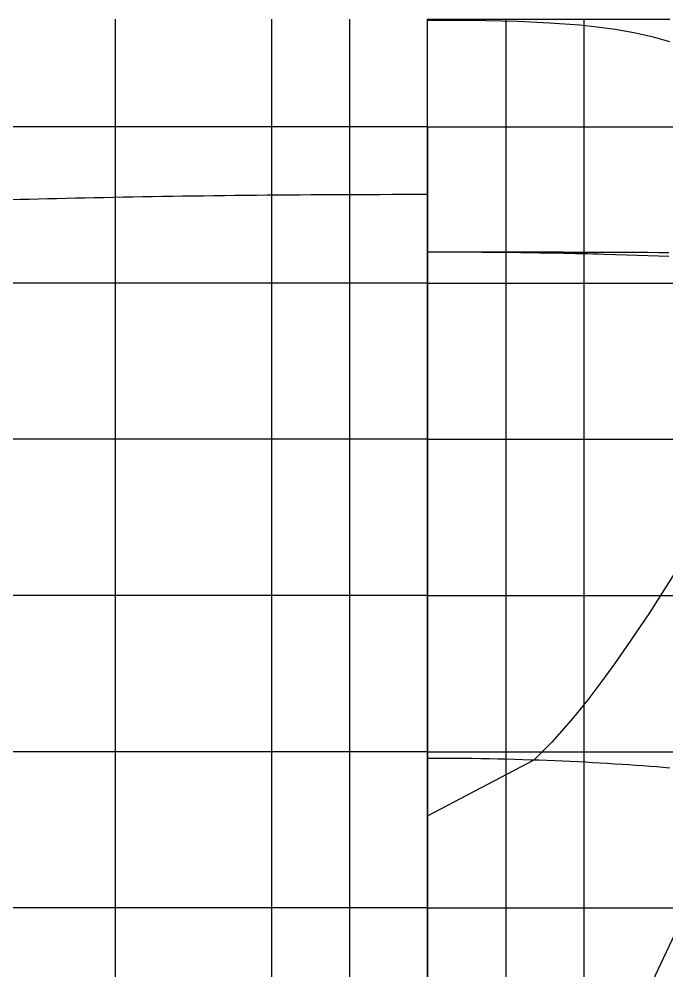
# Model space of a CAD drawing. Header units: metres. Extents: x -4575 to 4575, y 0 to 9345.
# Drawn here: x -1308 to 766, y 6298 to 9345 of the extents above; entities that cross this region are included whole.
import ezdxf

# ---------------------------------------------------------------- set-up
doc = ezdxf.new("R2010")
doc.units = ezdxf.units.M

msp = doc.modelspace()

# ---------------------------------------------------------------- linework, layer by layer
at = {"layer": 'EDGES', "color": 253}
for points in [[(0, 8599.999905), (0, 8638.107349), (0, 8676.043738), (0, 8694.920924), (0, 8713.722797), (0, 8732.438209), (0, 8751.055895), (0, 8769.564494), (0, 8787.952565), (0, 8806.208607), (0, 8824.321082), (0, 8842.278428), (0, 8860.069086), (0, 8877.68152), (0, 8895.104238), (0, 8912.325812), (0, 8929.334905), (0, 8946.120291), (0, 8962.670873), (0, 8978.975715), (0, 8995.024056), (0, 9010.805336), (0, 9026.309216), (0, 9041.525602), (0, 9056.444663), (0, 9071.056854), (0, 9085.352934), (0, 9099.323985), (0, 9112.961433), (0, 9126.257062), (0, 9139.203031), (0, 9151.791892), (0, 9164.016601), (0, 9175.870532), (0, 9187.34749), (0, 9198.441723), (0, 9209.147927), (0, 9219.461258), (0, 9229.377335), (0, 9238.892251), (0, 9248.002571), (0, 9256.70534), (0, 9264.998079), (0, 9272.878789), (0, 9280.345948), (0, 9287.398508), (0, 9294.035894), (0, 9300.257992), (0, 9306.06515), (0, 9311.458167), (0, 9316.438283), (0, 9321.007173), (0, 9325.166932), (0, 9328.920069), (0, 9332.269488), (0, 9335.218479), (0, 9337.770705), (0, 9339.930184), (0, 9341.701274), (0, 9343.088663), (0, 9344.097346), (0, 9344.732612), (0, 9345.000029)], [(0, 9345.000029), (37.235035, 9344.999873), (73.791962, 9344.999259), (109.681424, 9344.997964), (144.914068, 9344.995768), (179.500538, 9344.992448), (213.451479, 9344.987784), (246.777537, 9344.981553), (279.489356, 9344.973533), (311.597583, 9344.963505), (343.11286, 9344.951245), (374.045835, 9344.936532), (404.407152, 9344.919145), (434.207456, 9344.898862), (463.457393, 9344.875461), (492.167606, 9344.848722), (520.348742, 9344.818422), (548.011446, 9344.78434), (575.166363, 9344.746255), (601.824137, 9344.703944), (627.995414, 9344.657186), (653.690839, 9344.60576), (678.921057, 9344.549445), (703.696713, 9344.488017), (728.028453, 9344.421257), (751.926921, 9344.348942), (775.402762, 9344.270851)], [(-1331.46208, 9000.862229), (-1303.052732, 9000.868388), (-1274.409578, 9000.874439), (-1245.531331, 9000.880382), (-1216.416704, 9000.886213), (-1187.064408, 9000.89193), (-1157.473157, 9000.897531), (-1127.641663, 9000.903012), (-1097.568638, 9000.908372), (-1067.252796, 9000.913607), (-1036.692848, 9000.918715), (-1005.887508, 9000.923694), (-974.835488, 9000.928541), (-943.535501, 9000.933253), (-911.986259, 9000.937827), (-880.186474, 9000.942262), (-848.134861, 9000.946555), (-815.83013, 9000.950702), (-783.270994, 9000.954702), (-750.456167, 9000.958552), (-717.384361, 9000.96225), (-684.054288, 9000.965792), (-650.464661, 9000.969176), (-616.614193, 9000.972399), (-582.501596, 9000.97546), (-548.125583, 9000.978355), (-513.484866, 9000.981082), (-478.578158, 9000.983639), (-443.404171, 9000.986022), (-407.961619, 9000.988229), (-372.249213, 9000.990258), (-336.265667, 9000.992106), (-300.009693, 9000.99377), (-263.480003, 9000.995248), (-226.675311, 9000.996537), (-189.594328, 9000.997635), (-152.235767, 9000.998539), (-114.598341, 9000.999247), (-76.680763, 9000.999756), (-38.481745, 9001.000063), (0, 9001.000166)], [(0, 9001.000166), (0, 8784.141302)], [(0, 8784.141302), (0, 5861.500263)], [(0, 6979.999542), (0, 7095.104698), (0, 7208.416338), (0, 7319.921731), (0, 7429.608503), (0, 7537.464643), (0, 7643.478505), (0, 7747.638816), (0, 7849.934676), (0, 7950.355564), (0, 8048.891342), (0, 8145.532257), (0, 8240.268945), (0, 8333.092432), (0, 8423.994142), (0, 8512.965893), (0, 8599.999905)], [(0, 8599.999905), (0, 8599.999905)], [(0, 6202.783596), (0, 6318.625489), (0, 6439.589148), (0, 6565.941479), (0, 6697.949384), (0, 6835.879771), (0, 6979.999542)]]:
    msp.add_lwpolyline(points, dxfattribs=at)
at = {"layer": 'EDGES', "color": 9}
for points in [[(-1331.462012, 8767.415627), (-1303.052665, 8768.181106), (-1274.409512, 8768.931789), (-1245.531266, 8769.667437), (-1216.416639, 8770.387812), (-1187.064344, 8771.092676), (-1157.473094, 8771.781792), (-1127.641601, 8772.45492), (-1097.568577, 8773.111824), (-1067.252736, 8773.752264), (-1036.692789, 8774.376004), (-1005.88745, 8774.982804), (-974.835432, 8775.572426), (-943.535445, 8776.144634), (-911.986204, 8776.699187), (-880.186422, 8777.23585), (-848.134809, 8777.754382), (-815.83008, 8778.254547), (-783.270946, 8778.736107), (-750.45612, 8779.198822), (-717.384316, 8779.642456), (-684.054244, 8780.066769), (-650.464619, 8780.471525), (-616.614153, 8780.856484), (-582.501557, 8781.22141), (-548.125546, 8781.566063), (-513.484831, 8781.890205), (-478.578125, 8782.1936), (-443.404141, 8782.476008), (-407.961591, 8782.737191), (-372.249187, 8782.976912), (-336.265643, 8783.194932), (-300.009671, 8783.391014), (-263.479984, 8783.564918), (-226.675294, 8783.716408), (-189.594314, 8783.845245), (-152.235756, 8783.951191), (-114.598333, 8784.034007), (-76.680758, 8784.093457), (-38.481742, 8784.129301), (0, 8784.141302)], [(0, 8599.999905), (22.363806, 8599.989959), (44.557003, 8599.960238), (66.580657, 8599.91091), (88.435831, 8599.842148), (110.123589, 8599.754122), (131.644996, 8599.647003), (153.001114, 8599.520962), (174.193009, 8599.376169), (195.221743, 8599.212796), (216.088381, 8599.031013), (236.793988, 8598.830992), (257.339626, 8598.612903), (277.72636, 8598.376917), (297.955254, 8598.123204), (318.027372, 8597.851937), (337.943777, 8597.563285), (357.705534, 8597.25742), (377.313707, 8596.934512), (396.76936, 8596.594732), (416.073556, 8596.238252), (435.22736, 8595.865241), (454.231835, 8595.475872), (473.088046, 8595.070314), (491.797056, 8594.648739), (510.35993, 8594.211317), (528.777731, 8593.758219), (547.051524, 8593.289617), (565.182372, 8592.805681), (601.01949, 8591.79249), (636.297597, 8590.720014), (671.025205, 8589.58962), (705.210826, 8588.402675), (738.86297, 8587.160545), (771.990151, 8585.864597)], [(0, 8599.999905), (22.363806, 8599.998599), (44.557003, 8599.9947), (66.580657, 8599.988231), (88.435831, 8599.979219), (110.123589, 8599.967688), (131.644996, 8599.953663), (153.001114, 8599.93717), (174.193009, 8599.918233), (195.221743, 8599.896879), (216.088381, 8599.873131), (236.793988, 8599.847016), (257.339626, 8599.818557), (277.72636, 8599.787781), (297.955254, 8599.754713), (318.027372, 8599.719377), (337.943777, 8599.681799), (357.705534, 8599.642004), (377.313707, 8599.600017), (396.76936, 8599.555864), (416.073556, 8599.509568), (435.22736, 8599.461156), (454.231835, 8599.410653), (473.088046, 8599.358083), (491.797056, 8599.303472), (510.35993, 8599.246846), (528.777731, 8599.188228), (547.051524, 8599.127645), (565.182372, 8599.065121), (601.01949, 8598.934352), (636.297597, 8598.796122), (671.025205, 8598.650633), (705.210826, 8598.498085), (738.86297, 8598.33868), (771.990151, 8598.172618)], [(0, 6979.999542), (29.227365, 6979.960036), (58.142135, 6979.842418), (86.747616, 6979.648111), (115.047112, 6979.378538), (143.043928, 6979.035121), (170.74137, 6978.619284), (198.142743, 6978.132449), (225.251352, 6977.576038), (252.070502, 6976.951476), (278.603498, 6976.260183), (304.853646, 6975.503584), (330.82425, 6974.683101), (356.518616, 6973.800157), (381.940048, 6972.856174), (407.091853, 6971.852576), (431.977334, 6970.790784), (456.599798, 6969.672223), (480.962549, 6968.498313), (505.068893, 6967.270479), (528.922134, 6965.990144), (552.525578, 6964.658729), (575.88253, 6963.277658), (598.996294, 6961.848353), (621.870177, 6960.372237), (644.507484, 6958.850733), (666.911519, 6957.285264), (689.085587, 6955.677253), (711.032994, 6954.028121), (732.757045, 6952.339293), (754.261045, 6950.61219), (775.5483, 6948.848236)]]:
    msp.add_lwpolyline(points, dxfattribs=at)
at = {"layer": 'FR40', "color": 4}
for p, q in [((-0.75, 8600.749905), (0.75, 8599.249905)), ((-0.75, 8599.249905), (0.75, 8600.749905)), ((-0.75, 8600.749905), (0.75, 8599.249905)), ((-0.75, 8599.249905), (0.75, 8600.749905)), ((-0.75, 8600.749905), (0.75, 8599.249905)), ((-0.75, 8599.249905), (0.75, 8600.749905)), ((-0.75, 8600.749905), (0.75, 8599.249905)), ((-0.75, 8599.249905), (0.75, 8600.749905)), ((-0.75, 8600.749905), (0.75, 8599.249905)), ((-0.75, 8599.249905), (0.75, 8600.749905)), ((-0.75, 8600.749905), (0.75, 8599.249905)), ((-0.75, 8599.249905), (0.75, 8600.749905))]:
    msp.add_line(p, q, dxfattribs=at)
at = {"layer": 'FR81', "color": 80}
msp.add_lwpolyline([(1042.057815, 6922.299269), (904.432503, 6648.242786), (781.872981, 6397.144275), (672.790106, 6166.934985), (575.648825, 5955.535092), (488.937403, 5760.857686), (449.031059, 5669.135486), (375.171018, 5495.614656), (276.241782, 5256.212092), (215.418039, 5107.473815), (155.321219, 4964.979997), (139.779613, 4930.085108), (106.781824, 4860.934754), (88.462551, 4826.621314), (74.916605, 4803.735305), (59.564259, 4780.914643), (46.389722, 4764.433164), (33.459273, 4751.4681), (25.509271, 4745.245204), (18.16576, 4740.768794), (10.874305, 4737.592752), (0, 4735.309565)], dxfattribs=at)
at = {"layer": 'FR82', "color": 80}
for points in [[(775.582217, 9271.696021), (723.134143, 9286.56308), (665.756506, 9299.692443), (601.915638, 9311.095706), (541.511932, 9319.348062), (487.76798, 9325.008885), (390.04001, 9332.196699), (289.659222, 9336.601636), (187.53652, 9339.073004), (62.482038, 9340.365421), (0, 9340.507606)], [(1355.45012, 8549.171548), (1064.507347, 8034.145356), (965.955096, 7862.672464), (906.402604, 7761.318502), (844.200595, 7657.80102), (778.986472, 7552.336921), (710.22192, 7445.130386), (637.072882, 7336.372758), (598.45708, 7281.468886), (558.163045, 7226.243967), (515.840831, 7170.719207), (470.98857, 7114.915584), (444.51375, 7083.567913), (397.187614, 7030.733069), (341.508359, 6974.324603)], [(0, 6794.898398), (341.508359, 6974.324603)]]:
    msp.add_lwpolyline(points, dxfattribs=at)
at = {"layer": 'GRID', "color": 135}
for points in [[(-1000, 9345.000029), (-1000, 0)], [(-500, 9345.000029), (-500, 0)], [(-250, 9345.000029), (-250, 0)], [(250, 9345.000029), (250, 0)], [(500, 9345.000029), (500, 0)], [(0, 9000), (-4574.999809, 9000)], [(0, 9000), (4574.999809, 9000)], [(0, 8500), (-4574.999809, 8500)], [(0, 8500), (4574.999809, 8500)], [(0, 8000), (-4574.999809, 8000)], [(0, 8000), (4574.999809, 8000)], [(0, 7500), (-4574.999809, 7500)], [(0, 7500), (4574.999809, 7500)], [(0, 7000), (-4574.999809, 7000)], [(0, 7000), (4574.999809, 7000)], [(0, 6500), (-4574.999809, 6500)], [(0, 6500), (4574.999809, 6500)]]:
    msp.add_lwpolyline(points, dxfattribs=at)

doc.saveas('drawing.dxf')
